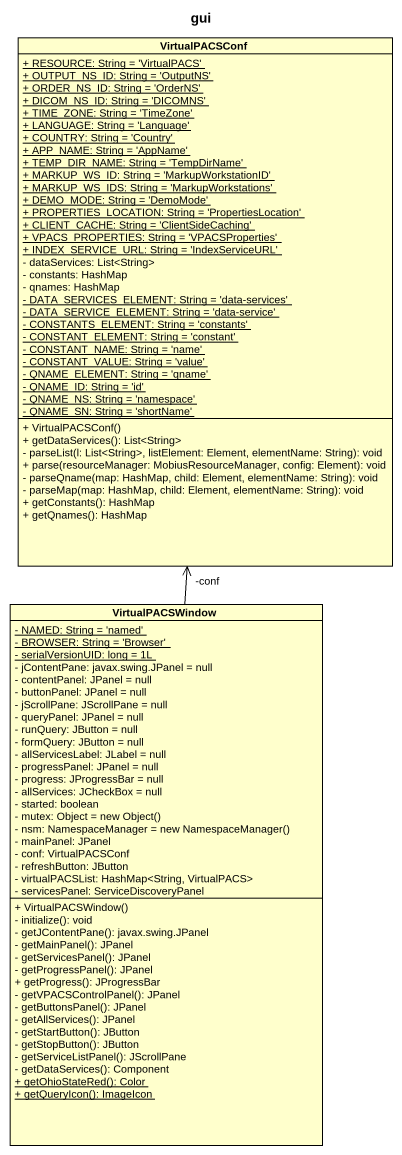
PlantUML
@startuml
title gui
hide circle
hide empty members
skinparam classAttributeIconSize 0
class VirtualPACSConf {
  {static} + RESOURCE: String = 'VirtualPACS'
  {static} + OUTPUT_NS_ID: String = 'OutputNS'
  {static} + ORDER_NS_ID: String = 'OrderNS'
  {static} + DICOM_NS_ID: String = 'DICOMNS'
  {static} + TIME_ZONE: String = 'TimeZone'
  {static} + LANGUAGE: String = 'Language'
  {static} + COUNTRY: String = 'Country'
  {static} + APP_NAME: String = 'AppName'
  {static} + TEMP_DIR_NAME: String = 'TempDirName'
  {static} + MARKUP_WS_ID: String = 'MarkupWorkstationID'
  {static} + MARKUP_WS_IDS: String = 'MarkupWorkstations'
  {static} + DEMO_MODE: String = 'DemoMode'
  {static} + PROPERTIES_LOCATION: String = 'PropertiesLocation'
  {static} + CLIENT_CACHE: String = 'ClientSideCaching'
  {static} + VPACS_PROPERTIES: String = 'VPACSProperties'
  {static} + INDEX_SERVICE_URL: String = 'IndexServiceURL'
  - dataServices: List<String>
  - constants: HashMap
  - qnames: HashMap
  {static} - DATA_SERVICES_ELEMENT: String = 'data-services'
  {static} - DATA_SERVICE_ELEMENT: String = 'data-service'
  {static} - CONSTANTS_ELEMENT: String = 'constants'
  {static} - CONSTANT_ELEMENT: String = 'constant'
  {static} - CONSTANT_NAME: String = 'name'
  {static} - CONSTANT_VALUE: String = 'value'
  {static} - QNAME_ELEMENT: String = 'qname'
  {static} - QNAME_ID: String = 'id'
  {static} - QNAME_NS: String = 'namespace'
  {static} - QNAME_SN: String = 'shortName'
  + VirtualPACSConf()
  + getDataServices(): List<String>
  - parseList(l: List<String>, listElement: Element, elementName: String): void
  + parse(resourceManager: MobiusResourceManager, config: Element): void
  - parseQname(map: HashMap, child: Element, elementName: String): void
  - parseMap(map: HashMap, child: Element, elementName: String): void
  + getConstants(): HashMap
  + getQnames(): HashMap
}
class VirtualPACSWindow {
  {static} - NAMED: String = 'named'
  {static} - BROWSER: String = 'Browser'
  {static} - serialVersionUID: long = 1L
  - jContentPane: javax.swing.JPanel = null
  - contentPanel: JPanel = null
  - buttonPanel: JPanel = null
  - jScrollPane: JScrollPane = null
  - queryPanel: JPanel = null
  - runQuery: JButton = null
  - formQuery: JButton = null
  - allServicesLabel: JLabel = null
  - progressPanel: JPanel = null
  - progress: JProgressBar = null
  - allServices: JCheckBox = null
  - started: boolean
  {field} - mutex: Object = new Object()
  {field} - nsm: NamespaceManager = new NamespaceManager()
  - mainPanel: JPanel
  - conf: VirtualPACSConf
  - refreshButton: JButton
  - virtualPACSList: HashMap<String, VirtualPACS>
  - servicesPanel: ServiceDiscoveryPanel
  + VirtualPACSWindow()
  - initialize(): void
  - getJContentPane(): javax.swing.JPanel
  - getMainPanel(): JPanel
  - getServicesPanel(): JPanel
  - getProgressPanel(): JPanel
  + getProgress(): JProgressBar
  - getVPACSControlPanel(): JPanel
  - getButtonsPanel(): JPanel
  - getAllServices(): JPanel
  - getStartButton(): JButton
  - getStopButton(): JButton
  - getServiceListPanel(): JScrollPane
  - getDataServices(): Component
  {static} + getOhioStateRed(): Color
  {static} + getQueryIcon(): ImageIcon
}
VirtualPACSWindow -up-> "-conf" VirtualPACSConf
@enduml
